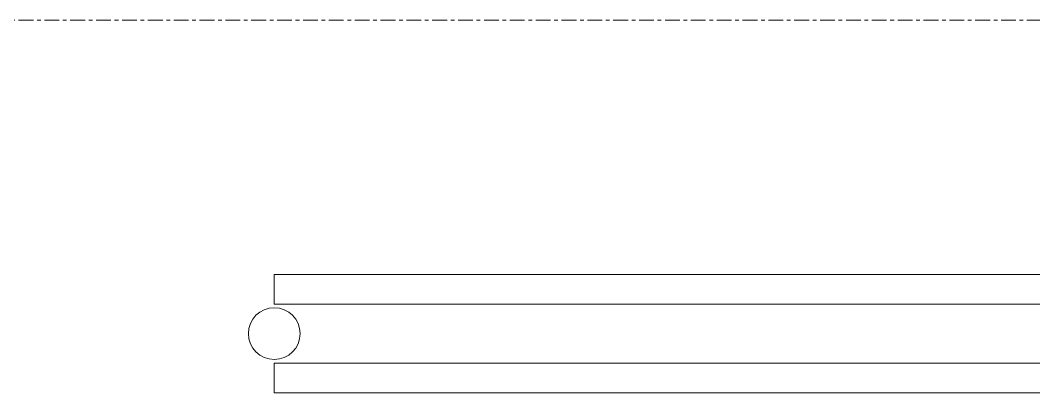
# Model space of a CAD drawing. Header units: millimetres. Extents: x -23600 to 58751, y -29611 to 36794.
# Drawn here: x -11132 to -10261, y 210 to 530 of the extents above; entities that cross this region are included whole.
import ezdxf

# ---------------------------------------------------------------- set-up
doc = ezdxf.new("R2010")
doc.units = ezdxf.units.MM
doc.linetypes.add('Grid Line', pattern=[22.225, 12.7, -3.175, 3.175, -3.175])
doc.layers.add('A-GENM', color=13, linetype='Continuous', lineweight=9)
doc.layers.add('S-GRID', color=1, linetype='Continuous', lineweight=9)

# ---------------------------------------------------------------- blocks, each defined once
blk = doc.blocks.new('SHADE SUPPORT - SHADE SUPPORT-200511-01 - Entry Level')
at = {"layer": 'A-GENM'}
for p, q in [((13665.25, -23356.16), (13690.65, -23356.16)), ((13665.25, -23356.16), (13665.25, -24422.96)), ((13690.65, -23356.16), (13690.65, -24422.96)), ((13741.45, -23356.16), (13766.85, -23356.16)), ((13741.45, -23356.16), (13741.45, -24422.96)), ((13766.85, -23356.16), (13766.85, -24422.96)), ((13690.65, -24422.96), (13665.25, -24422.96)), ((13766.85, -24422.96), (13741.45, -24422.96))]:
    blk.add_line(p, q, dxfattribs=at)
for radius, start, end in [(22.23, 0, 180), (22.22, 180, 0)]:
    blk.add_arc((13716.05, -24422.96), radius, start, end, dxfattribs=at)

msp = doc.modelspace()

# ---------------------------------------------------------------- linework, layer by layer
at = {"layer": 'S-GRID', "linetype": 'Grid Line'}
msp.add_line((9837.56, 529.74), (-17001.15, 529.74), dxfattribs=at)

# ---------------------------------------------------------------- block references
at = {"layer": 'A-GENM', "rotation": 270}
msp.add_blockref('SHADE SUPPORT - SHADE SUPPORT-200511-01 - Entry Level', (13509.36, 13976.54), dxfattribs=at)

doc.saveas('drawing.dxf')
